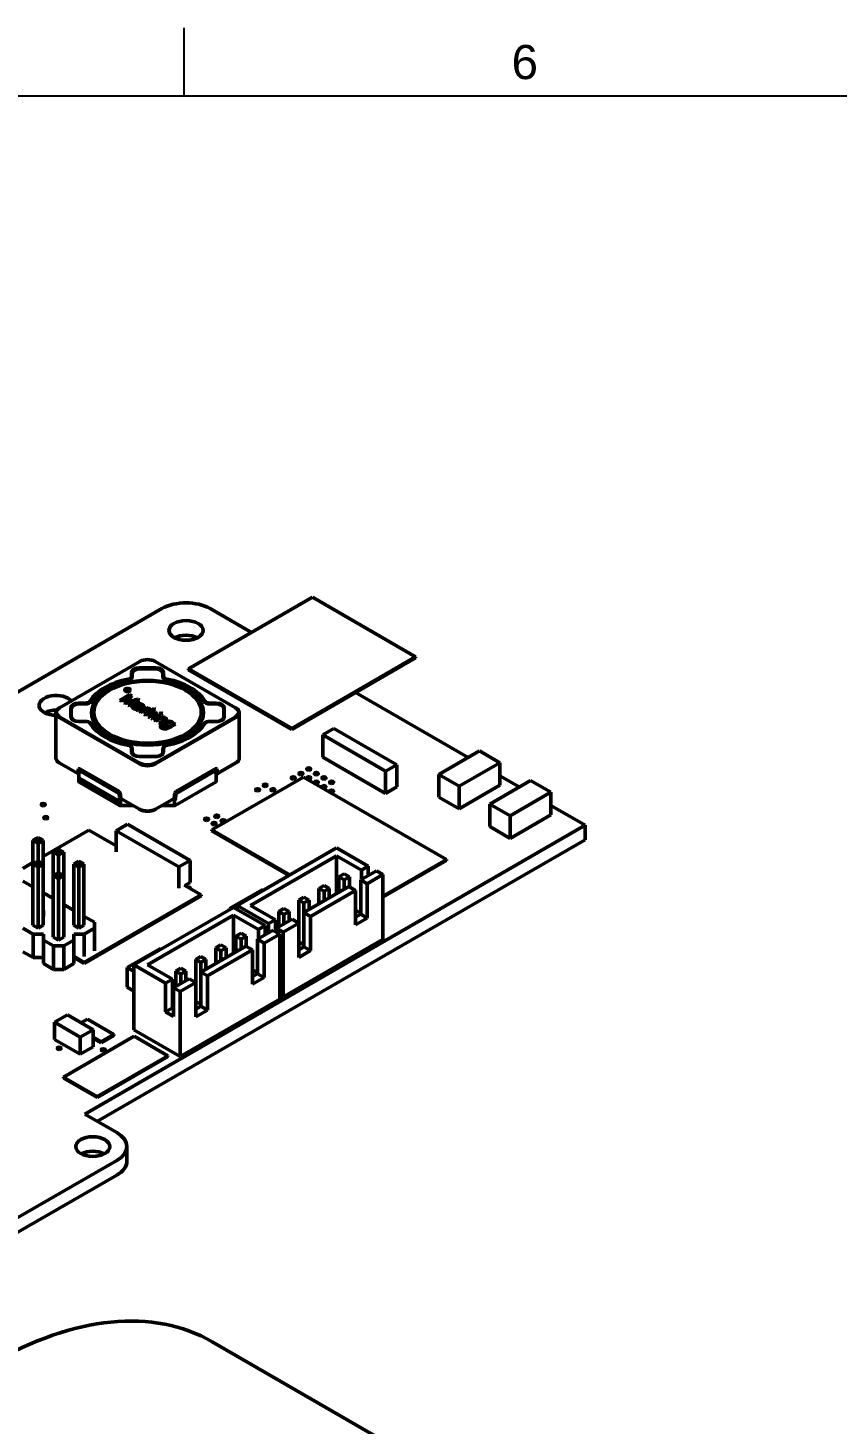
# Model space of a CAD drawing. Header units: millimetres. Extents: x 0 to 420, y 0 to 297.
# Drawn here: x 253.6 to 312.9, y 189.7 to 292 of the extents above; entities that cross this region are included whole.
import ezdxf
from ezdxf.enums import TextEntityAlignment as Align

# ---------------------------------------------------------------- set-up
doc = ezdxf.new("R2010")
doc.units = ezdxf.units.MM
doc.header["$LTSCALE"] = 0.75
doc.layers.add('BORDER', color=7, linetype='Continuous', lineweight=25)
doc.layers.add('Visible', color=7, linetype='Continuous', lineweight=50)
doc.styles.add('FusionTitle', font='Arial.ttf')

# ---------------------------------------------------------------- blocks, each defined once
blk = doc.blocks.new('ISO_A3_SHEET')
at = {"layer": 'BORDER'}
for p, q in [((265, 292), (265, 287)), ((410, 287), (20, 287))]:
    blk.add_line(p, q, dxfattribs=at)
at = {"layer": 'BORDER', "style": 'FusionTitle'}
blk.add_text('6', height=2.5, dxfattribs=at).set_placement((290, 289.5), align=Align.MIDDLE)

msp = doc.modelspace()

# ---------------------------------------------------------------- linework, layer by layer
at = {"layer": 'Visible', "extrusion": (1e-16, 0.816497, 0.57735)}
for p, q in [((274.43, 250.26), (265.36, 245.02)), ((282, 245.89), (274.43, 250.26)), ((263.4, 249.43), (249.79, 241.57)), ((269.97, 247.68), (266.94, 249.43)), ((272.93, 240.65), (282, 245.89)), ((282, 245.82), (272.93, 240.58)), ((282, 245.89), (282, 245.82)), ((261.79, 245.56), (255.9, 242.16)), ((261.18, 244.46), (261.18, 244.75)), ((261.22, 244.71), (261.22, 244.43)), ((261.22, 244.45), (261.22, 244.69)), ((261.76, 245.08), (262.93, 245.08)), ((262.93, 245.02), (261.76, 245.02)), ((268.8, 242.16), (262.91, 245.56)), ((263.47, 244.43), (263.47, 244.71)), ((263.47, 244.69), (263.47, 244.45)), ((263.51, 244.75), (263.51, 244.46)), ((265.36, 245.02), (272.93, 240.65)), ((265.36, 245.02), (265.36, 244.95)), ((272.93, 240.58), (265.36, 244.95)), ((259.56, 243.44), (259.45, 243.37)), ((260.32, 242.7), (261.06, 243.13)), ((260.41, 242.65), (260.32, 242.7)), ((260.33, 242.7), (261.06, 243.12)), ((261.04, 243.01), (260.41, 242.65)), ((260.63, 242.53), (261.04, 243.01)), ((260.64, 242.52), (261.04, 243)), ((261.55, 242.71), (260.71, 242.48)), ((260.78, 242.55), (260.78, 242.56)), ((260.93, 242.35), (261.55, 242.71)), ((260.94, 242.34), (261.55, 242.7)), ((261.77, 242.72), (261.03, 242.3)), ((261.04, 243), (261.04, 243.01)), ((261.06, 243.13), (261.21, 243.05)), ((261.06, 243.12), (261.06, 243.13)), ((261.06, 243.12), (261.2, 243.04)), ((261.55, 242.7), (261.55, 242.71)), ((261.64, 242.8), (261.77, 242.72)), ((261.64, 242.79), (261.64, 242.8)), ((261.64, 242.79), (261.75, 242.72)), ((265.13, 243.44), (265.25, 243.37)), ((285.84, 238.52), (277.6, 243.28)), ((255.62, 241.8), (255.62, 238.47)), ((255.9, 242.16), (255.87, 242.14)), ((256.72, 241.5), (256.72, 242.17)), ((256.76, 242.14), (256.76, 241.46)), ((257.31, 242.51), (257.79, 242.51)), ((257.79, 242.45), (257.31, 242.45)), ((257.35, 242.45), (257.75, 242.45)), ((260.71, 242.48), (260.63, 242.53)), ((261.03, 242.3), (260.93, 242.35)), ((261.35, 242.2), (261.35, 242.21)), ((261.62, 242.38), (261.54, 242.44)), ((261.64, 241.94), (261.54, 242)), ((261.59, 242.03), (261.59, 242.05)), ((261.75, 241.88), (262.28, 242.19)), ((261.84, 241.83), (261.75, 241.88)), ((261.76, 241.87), (262.28, 242.18)), ((261.79, 242.15), (261.79, 242.17)), ((261.86, 242.2), (261.86, 242.21)), ((261.94, 242.27), (261.94, 242.28)), ((262.09, 241.68), (262.83, 242.11)), ((262.18, 241.63), (262.09, 241.68)), ((262.1, 241.67), (262.83, 242.09)), ((262.4, 241.75), (262.18, 241.63)), ((262.28, 242.19), (262.37, 242.14)), ((262.28, 242.18), (262.28, 242.19)), ((262.28, 242.18), (262.35, 242.14)), ((262.37, 242.14), (262.28, 242.1)), ((262.28, 242.08), (262.28, 242.1)), ((262.52, 241.75), (262.4, 241.75)), ((262.43, 241.49), (262.52, 241.75)), ((262.43, 241.49), (262.52, 241.74)), ((262.56, 242.01), (262.44, 241.98)), ((262.92, 242.06), (262.5, 241.81)), ((262.5, 241.81), (262.94, 241.81)), ((262.5, 241.8), (262.5, 241.81)), ((262.5, 241.8), (262.94, 241.8)), ((262.52, 241.74), (262.52, 241.75)), ((262.65, 241.75), (262.54, 241.42)), ((262.61, 241.38), (263.15, 241.69)), ((262.62, 241.37), (263.15, 241.68)), ((263.05, 241.75), (262.65, 241.75)), ((263.24, 241.64), (262.7, 241.33)), ((262.83, 242.11), (262.92, 242.06)), ((262.83, 242.09), (262.83, 242.11)), ((262.83, 242.09), (262.91, 242.05)), ((262.84, 241.25), (263.38, 241.56)), ((262.85, 241.24), (263.38, 241.55)), ((262.94, 241.81), (263.05, 241.75)), ((262.94, 241.8), (262.94, 241.81)), ((262.94, 241.8), (263.03, 241.75)), ((263.15, 241.69), (263.24, 241.64)), ((263.15, 241.68), (263.15, 241.69)), ((263.15, 241.68), (263.23, 241.63)), ((263.25, 241.75), (263.35, 241.81)), ((263.34, 241.7), (263.25, 241.75)), ((263.26, 241.74), (263.35, 241.8)), ((263.44, 241.76), (263.34, 241.7)), ((263.35, 241.81), (263.44, 241.76)), ((263.35, 241.8), (263.35, 241.81)), ((263.35, 241.8), (263.43, 241.75)), ((263.38, 241.56), (263.46, 241.51)), ((263.38, 241.55), (263.38, 241.56)), ((263.38, 241.55), (263.45, 241.51)), ((266.9, 242.51), (267.39, 242.51)), ((267.39, 242.45), (266.9, 242.45)), ((266.94, 242.45), (267.35, 242.45)), ((267.93, 241.46), (267.93, 242.14)), ((267.97, 242.17), (267.97, 241.5)), ((268.83, 242.14), (268.8, 242.16)), ((269.07, 241.8), (269.07, 238.47)), ((261.76, 238.06), (255.87, 241.46)), ((255.9, 241.51), (261.79, 238.11)), ((257.79, 241.16), (257.31, 241.16)), ((258.06, 241.1), (258.09, 241.08)), ((262.54, 241.42), (262.43, 241.49)), ((262.7, 241.33), (262.61, 241.38)), ((262.93, 241.2), (262.84, 241.25)), ((262.91, 238.11), (268.8, 241.51)), ((268.83, 241.46), (262.94, 238.06)), ((263.27, 241), (263.18, 241.05)), ((263.35, 240.9), (263.43, 240.84)), ((263.35, 240.89), (263.35, 240.9)), ((263.35, 240.89), (263.42, 240.84)), ((263.46, 241.51), (263.38, 241.47)), ((263.38, 241.46), (263.38, 241.47)), ((263.4, 240.79), (263.4, 240.8)), ((263.59, 241.31), (263.59, 241.32)), ((263.64, 240.91), (263.64, 240.92)), ((263.83, 240.74), (263.83, 240.76)), ((264.15, 240.98), (264.15, 240.99)), ((264.24, 240.98), (264.31, 241.02)), ((264.24, 240.97), (264.31, 241.01)), ((264.24, 240.97), (264.24, 240.98)), ((264.31, 241.02), (264.39, 240.97)), ((264.31, 241.01), (264.31, 241.02)), ((264.31, 241.01), (264.38, 240.97)), ((266.64, 241.1), (266.61, 241.08)), ((267.39, 241.16), (266.9, 241.16)), ((272.93, 240.65), (272.93, 240.58)), ((276.01, 240.64), (275.19, 240.17)), ((280.61, 237.99), (276.01, 240.64)), ((275.19, 240.17), (279.78, 237.51)), ((275.19, 240.17), (275.19, 238.54)), ((261.07, 239.36), (261.1, 239.34)), ((261.18, 238.92), (261.18, 239.21)), ((261.22, 239.17), (261.22, 238.89)), ((261.22, 238.91), (261.22, 239.15)), ((262.93, 238.59), (261.76, 238.59)), ((263.47, 238.89), (263.47, 239.17)), ((263.47, 239.15), (263.47, 238.91)), ((263.51, 239.21), (263.51, 238.92)), ((263.62, 239.36), (263.6, 239.34)), ((279.78, 235.89), (275.19, 238.54)), ((286.69, 239), (283.69, 237.27)), ((288.18, 238.14), (286.69, 239)), ((255.87, 238.13), (257.23, 237.34)), ((257.23, 237.34), (257.28, 237.69)), ((257.34, 237.72), (257.28, 237.69)), ((257.33, 237.69), (257.28, 237.34)), ((257.33, 237.69), (257.28, 237.69)), ((257.33, 237.69), (257.37, 237.7)), ((257.37, 237.56), (257.33, 237.3)), ((257.34, 237.72), (260.29, 236.02)), ((257.49, 237.63), (257.37, 237.56)), ((257.37, 237.56), (260.26, 235.89)), ((264.41, 236.02), (267.36, 237.72)), ((264.44, 235.89), (267.33, 237.56)), ((267.2, 237.63), (267.33, 237.56)), ((267.33, 237.7), (267.36, 237.69)), ((267.36, 237.38), (267.33, 237.56)), ((267.42, 237.69), (267.36, 237.72)), ((267.42, 237.69), (267.36, 237.69)), ((267.41, 237.34), (267.36, 237.69)), ((267.42, 237.69), (267.47, 237.34)), ((267.47, 237.34), (268.83, 238.13)), ((279.78, 237.51), (280.61, 237.99)), ((279.78, 237.51), (279.78, 235.89)), ((280.61, 237.99), (280.61, 236.36)), ((285.19, 236.41), (288.18, 238.14)), ((288.18, 238.14), (288.18, 236.48)), ((257.25, 237.33), (257.23, 237.34)), ((257.28, 237.34), (257.23, 237.34)), ((257.25, 237.33), (257.28, 237.34)), ((257.28, 237.34), (257.34, 237.37)), ((257.31, 237.19), (257.31, 236.78)), ((257.34, 237.37), (257.34, 237.37)), ((257.34, 236.76), (257.34, 237)), ((260.29, 235.3), (257.34, 237)), ((257.34, 236.76), (257.34, 237)), ((260.29, 235.3), (257.34, 237)), ((257.34, 236.73), (257.34, 236.73)), ((257.34, 236.73), (257.34, 236.73)), ((257.37, 236.7), (260.31, 235)), ((264.37, 235.01), (267.37, 236.74)), ((273.78, 237.08), (267.07, 233.21)), ((267.36, 237.37), (267.36, 237.36)), ((267.36, 237.37), (267.41, 237.34)), ((267.38, 237.21), (267.38, 236.74)), ((267.47, 237.34), (267.41, 237.34)), ((267.41, 237.34), (267.45, 237.33)), ((267.47, 237.34), (267.45, 237.33)), ((284.25, 231.04), (273.78, 237.08)), ((283.69, 237.27), (285.19, 236.41)), ((283.69, 237.27), (283.69, 235.61)), ((288.18, 236.48), (285.19, 234.75)), ((290.43, 236.84), (287.43, 235.11)), ((289.59, 236.36), (288.18, 237.17)), ((291.92, 235.98), (290.43, 236.84)), ((260.34, 235.94), (260.26, 235.89)), ((260.26, 235.89), (260.3, 235.59)), ((260.35, 235.92), (260.29, 236.02)), ((260.35, 235.92), (260.4, 235.51)), ((260.45, 235.45), (260.36, 235.4)), ((260.4, 235.51), (261.76, 234.72)), ((260.48, 235.46), (260.45, 235.45)), ((262.94, 234.72), (264.3, 235.51)), ((264.22, 235.46), (264.25, 235.45)), ((264.25, 235.45), (264.34, 235.4)), ((264.3, 235.51), (264.35, 235.92)), ((264.41, 236.02), (264.35, 235.92)), ((264.36, 235.94), (264.44, 235.89)), ((264.4, 235.59), (264.44, 235.89)), ((280.61, 236.36), (279.78, 235.89)), ((285.19, 234.75), (283.69, 235.61)), ((285.19, 236.41), (285.19, 234.75)), ((288.93, 234.25), (291.92, 235.98)), ((291.92, 235.98), (291.92, 234.32)), ((260.29, 235.06), (260.29, 235.3)), ((260.29, 235.06), (260.29, 235.3)), ((260.3, 235.02), (260.32, 235.01)), ((260.37, 235.03), (260.37, 235.33)), ((261.3, 234.99), (260.41, 234.99)), ((261.76, 234.72), (261.79, 234.71)), ((262.94, 234.72), (262.91, 234.71)), ((264.29, 234.99), (263.39, 234.99)), ((264.33, 235.03), (264.33, 235.33)), ((287.43, 235.11), (288.93, 234.25)), ((287.43, 235.11), (287.43, 233.45)), ((294.43, 233.56), (291.92, 235.01)), ((257.74, 212.38), (294.43, 233.56)), ((260.87, 233.63), (260.05, 233.15)), ((265.47, 230.98), (260.87, 233.63)), ((288.93, 232.59), (287.43, 233.45)), ((291.92, 234.32), (288.93, 232.59)), ((288.93, 234.25), (288.93, 232.59)), ((294.43, 232.49), (294.43, 233.56)), ((254.18, 232.57), (253.95, 232.44)), ((253.95, 232.44), (254.32, 232.22)), ((253.95, 230.71), (253.95, 232.44)), ((254.18, 232.57), (254.32, 232.65)), ((254.32, 232.49), (254.18, 232.57)), ((254.32, 232.65), (254.47, 232.57)), ((254.47, 232.57), (254.32, 232.49)), ((254.32, 232.49), (254.32, 232.22)), ((254.32, 232.22), (254.7, 232.44)), ((254.47, 232.57), (254.7, 232.44)), ((258.05, 233.19), (254.7, 231.26)), ((254.7, 230.71), (254.7, 232.44)), ((260.05, 232.04), (258.05, 233.19)), ((294.43, 232.49), (258.67, 211.85)), ((260.05, 233.15), (264.64, 230.5)), ((260.05, 233.15), (260.05, 231.6)), ((267.07, 233.21), (272.78, 229.91)), ((267.07, 233.21), (267.07, 233.14)), ((272.72, 229.88), (267.07, 233.14)), ((254.32, 230.93), (254.32, 232.22)), ((255.68, 231.71), (255.44, 231.57)), ((255.44, 231.57), (255.82, 231.35)), ((255.44, 229.84), (255.44, 231.57)), ((255.68, 231.71), (255.82, 231.79)), ((255.82, 231.63), (255.68, 231.71)), ((255.82, 231.79), (255.96, 231.71)), ((255.96, 231.71), (255.82, 231.63)), ((255.82, 231.63), (255.82, 231.35)), ((255.82, 231.35), (256.2, 231.57)), ((255.82, 230.06), (255.82, 231.35)), ((255.96, 231.71), (256.2, 231.57)), ((256.2, 229.84), (256.2, 231.57)), ((276.21, 231.89), (268.91, 227.67)), ((276.2, 231.32), (269.89, 227.68)), ((278.03, 230.27), (276.2, 231.32)), ((276.2, 228.53), (276.2, 231.32)), ((276.21, 231.89), (278.53, 230.56)), ((253.95, 230.82), (253.2, 230.39)), ((254.18, 230.84), (253.95, 230.71)), ((253.95, 230.71), (254.32, 230.49)), ((253.95, 226.22), (253.95, 230.71)), ((254.18, 230.84), (254.32, 230.93)), ((254.32, 230.76), (254.18, 230.84)), ((254.32, 230.93), (254.47, 230.84)), ((254.47, 230.84), (254.32, 230.76)), ((254.32, 230.76), (254.32, 230.49)), ((254.32, 230.49), (254.7, 230.71)), ((254.32, 226), (254.32, 230.49)), ((254.47, 230.84), (254.7, 230.71)), ((254.7, 226.22), (254.7, 230.71)), ((257.18, 230.84), (256.94, 230.71)), ((256.94, 230.71), (257.32, 230.49)), ((256.94, 226.22), (256.94, 230.71)), ((257.18, 230.84), (257.32, 230.93)), ((257.32, 230.76), (257.18, 230.84)), ((257.32, 230.93), (257.46, 230.84)), ((257.46, 230.84), (257.32, 230.76)), ((257.32, 230.76), (257.32, 230.49)), ((257.32, 230.49), (257.69, 230.71)), ((257.32, 226), (257.32, 230.49)), ((257.46, 230.84), (257.69, 230.71)), ((257.69, 226.22), (257.69, 230.71)), ((264.64, 230.5), (265.47, 230.98)), ((264.64, 230.5), (264.64, 228.94)), ((265.47, 230.98), (265.47, 229.35)), ((278.53, 230.56), (278.03, 230.27)), ((278.53, 230.56), (278.53, 229.88)), ((279.6, 228.35), (284.25, 231.04)), ((284.25, 230.97), (279.6, 228.29)), ((284.25, 231.04), (284.25, 230.97)), ((253.21, 229.46), (253.95, 229.04)), ((255.68, 229.98), (255.44, 229.84)), ((255.44, 229.84), (255.82, 229.63)), ((255.44, 225.35), (255.44, 229.84)), ((255.68, 229.98), (255.82, 230.06)), ((255.82, 229.9), (255.68, 229.98)), ((255.82, 230.06), (255.96, 229.98)), ((255.96, 229.98), (255.82, 229.9)), ((255.82, 229.9), (255.82, 229.63)), ((255.82, 229.63), (256.2, 229.84)), ((255.82, 225.14), (255.82, 229.63)), ((255.96, 229.98), (256.2, 229.84)), ((256.2, 225.35), (256.2, 229.84)), ((265.47, 229.35), (265.08, 229.13)), ((276.38, 229.77), (276.76, 229.99)), ((276.38, 229.77), (276.38, 228.64)), ((276.76, 229.56), (276.38, 229.77)), ((276.76, 229.99), (277.14, 229.77)), ((277.14, 229.77), (276.76, 229.56)), ((276.76, 229.56), (276.76, 228.86)), ((277.14, 229.77), (277.14, 229.05)), ((279.12, 230.22), (277.97, 229.55)), ((277.97, 229.55), (277.97, 227.04)), ((277.97, 229.55), (278.45, 229.27)), ((278.03, 230.27), (278.03, 229.59)), ((279.6, 229.94), (278.45, 229.27)), ((278.45, 226.75), (278.45, 229.27)), ((279.12, 230.22), (279.6, 229.94)), ((279.6, 229.94), (279.6, 225.17)), ((254.7, 228.6), (254.71, 228.6)), ((254.71, 228.6), (255.44, 228.18)), ((257.71, 223.49), (266.28, 228.44)), ((266.28, 228.37), (257.71, 223.42)), ((266.28, 228.44), (265.03, 229.16)), ((266.28, 228.44), (266.28, 228.37)), ((270.79, 228.85), (268.35, 227.44)), ((270.87, 228.8), (270.79, 228.85)), ((273.43, 228.07), (273.81, 228.29)), ((277.11, 229.06), (273.81, 227.15)), ((273.81, 228.29), (274.19, 228.07)), ((277.6, 228.78), (274.3, 226.87)), ((274.91, 228.92), (275.29, 229.14)), ((274.91, 228.92), (274.91, 227.79)), ((275.29, 228.71), (274.91, 228.92)), ((275.29, 229.14), (275.66, 228.92)), ((275.66, 228.92), (275.29, 228.71)), ((275.29, 228.71), (275.29, 228)), ((275.66, 228.92), (275.66, 228.22)), ((277.11, 229.06), (277.6, 228.78)), ((277.6, 228.78), (277.6, 226.26)), ((254.71, 227.3), (254.7, 227.3)), ((254.71, 226.87), (254.71, 227.3)), ((256.2, 227.74), (256.21, 227.74)), ((256.21, 227.74), (256.94, 227.31)), ((268.66, 227.53), (261.35, 223.31)), ((268.35, 227.44), (268.43, 227.4)), ((268.35, 227.44), (268.35, 227.35)), ((268.66, 227.53), (270.97, 226.2)), ((268.91, 227.39), (268.91, 227.67)), ((268.91, 227.67), (271.22, 226.34)), ((269.89, 227.68), (271.72, 226.63)), ((271.96, 227.22), (272.34, 227.44)), ((271.96, 227.22), (271.96, 226.09)), ((272.34, 227), (271.96, 227.22)), ((272.34, 227.44), (272.72, 227.22)), ((272.72, 227.22), (272.34, 227)), ((272.72, 227.22), (272.72, 226.52)), ((273.43, 228.07), (273.43, 226.39)), ((273.81, 227.86), (273.43, 228.07)), ((274.19, 228.07), (273.81, 227.86)), ((273.81, 227.86), (273.81, 227.15)), ((274.19, 228.07), (274.19, 227.37)), ((277.97, 227.1), (277.6, 227.32)), ((254.32, 226), (253.95, 226.22)), ((254.7, 226.22), (254.32, 226)), ((254.7, 226.87), (254.71, 226.87)), ((256.21, 226.44), (256.2, 226.44)), ((256.21, 226.01), (256.21, 226.44)), ((257.32, 226), (256.94, 226.22)), ((257.69, 226.22), (257.32, 226)), ((257.69, 226.87), (257.7, 226.87)), ((257.7, 226.87), (258.45, 226.44)), ((258.45, 226.44), (258.45, 226.01)), ((268.64, 226.96), (262.34, 223.32)), ((270.47, 225.91), (268.64, 226.96)), ((268.64, 224.17), (268.64, 226.96)), ((270.97, 226.2), (270.47, 225.91)), ((270.97, 226.2), (270.97, 225.51)), ((271.72, 226.63), (271.22, 226.34)), ((271.22, 226.34), (271.22, 225.66)), ((271.72, 225.76), (271.72, 226.63)), ((272.96, 226.66), (271.81, 226)), ((273.44, 226.38), (272.29, 225.72)), ((272.34, 227), (272.34, 226.3)), ((272.96, 226.66), (273.44, 226.38)), ((273.43, 226.53), (273.31, 226.46)), ((273.44, 226.38), (273.44, 223.86)), ((273.81, 227.15), (273.81, 224.64)), ((273.81, 227.15), (274.3, 226.87)), ((274.3, 224.36), (274.3, 226.87)), ((277.97, 227.04), (277.6, 226.82)), ((277.6, 226.26), (278.45, 226.75)), ((277.97, 227.04), (278.45, 226.75)), ((253.21, 226.01), (253.96, 225.58)), ((254.71, 225.58), (253.96, 225.58)), ((253.96, 225.58), (253.96, 223.85)), ((254.71, 225.14), (254.71, 225.58)), ((255.82, 225.14), (255.44, 225.35)), ((256.2, 225.35), (255.82, 225.14)), ((256.2, 226.01), (256.21, 226.01)), ((257.7, 225.58), (256.95, 225.58)), ((256.95, 225.58), (256.95, 225.14)), ((257.7, 225.58), (258.45, 226.01)), ((257.7, 223.92), (257.7, 225.58)), ((258.45, 226.01), (258.45, 224.35)), ((268.83, 225.41), (269.2, 225.63)), ((268.83, 225.41), (268.83, 224.28)), ((269.2, 225.19), (268.83, 225.41)), ((269.2, 225.63), (269.58, 225.41)), ((269.58, 225.41), (269.2, 225.19)), ((269.2, 225.19), (269.2, 224.49)), ((269.58, 225.41), (269.58, 224.68)), ((271.56, 225.85), (270.41, 225.19)), ((270.41, 225.19), (270.41, 222.67)), ((270.41, 225.19), (270.9, 224.91)), ((270.47, 225.91), (270.47, 225.23)), ((272.05, 225.57), (270.9, 224.91)), ((271.56, 225.85), (272.05, 225.57)), ((271.81, 226), (272.29, 225.72)), ((271.81, 225.71), (271.81, 226)), ((272.05, 225.57), (272.05, 220.81)), ((272.29, 225.72), (272.29, 220.95)), ((279.6, 225.17), (272.29, 220.95)), ((253.96, 223.85), (253.21, 224.28)), ((254.71, 223.42), (254.71, 225.14)), ((254.71, 225.14), (255.46, 224.71)), ((256.21, 224.71), (255.46, 224.71)), ((255.46, 224.71), (255.46, 222.98)), ((256.21, 224.71), (256.95, 225.14)), ((256.21, 222.98), (256.21, 224.71)), ((256.95, 225.14), (256.95, 223.42)), ((263.3, 224.53), (260.86, 223.12)), ((263.38, 224.48), (263.3, 224.53)), ((269.56, 224.7), (266.26, 222.79)), ((270.04, 224.42), (266.74, 222.51)), ((267.35, 224.56), (267.73, 224.78)), ((267.35, 224.56), (267.35, 223.43)), ((267.73, 224.34), (267.35, 224.56)), ((267.73, 224.78), (268.11, 224.56)), ((268.11, 224.56), (267.73, 224.34)), ((267.73, 224.34), (267.73, 223.64)), ((268.11, 224.56), (268.11, 223.86)), ((269.56, 224.7), (270.04, 224.42)), ((270.04, 224.42), (270.04, 221.9)), ((270.9, 222.39), (270.9, 224.91)), ((273.44, 225.01), (273.81, 224.79)), ((273.81, 224.64), (273.44, 224.42)), ((273.44, 223.86), (274.3, 224.36)), ((273.81, 224.64), (274.3, 224.36)), ((253.96, 223.85), (254.71, 223.85)), ((255.46, 222.98), (254.71, 223.42)), ((256.21, 222.98), (256.95, 223.42)), ((256.95, 223.85), (256.96, 223.85)), ((256.96, 223.92), (257.71, 223.49)), ((257.71, 223.42), (256.96, 223.85)), ((257.71, 223.49), (257.71, 223.42)), ((260.86, 223.12), (261.35, 222.84)), ((260.86, 223.12), (260.86, 221.68)), ((261.35, 218.55), (261.35, 223.31)), ((261.35, 223.31), (263.66, 221.98)), ((262.34, 223.32), (264.17, 222.27)), ((265.88, 223.71), (266.26, 223.93)), ((265.88, 223.71), (265.88, 222.02)), ((266.26, 223.49), (265.88, 223.71)), ((266.26, 223.93), (266.63, 223.71)), ((266.63, 223.71), (266.26, 223.49)), ((266.26, 223.49), (266.26, 222.79)), ((266.63, 223.71), (266.63, 223.01)), ((255.46, 222.98), (256.21, 222.98)), ((264.17, 222.27), (263.66, 221.98)), ((264.17, 220.16), (264.17, 222.27)), ((265.4, 222.3), (264.25, 221.64)), ((264.41, 222.86), (264.78, 223.08)), ((264.41, 222.86), (264.41, 221.72)), ((264.78, 222.64), (264.41, 222.86)), ((264.78, 223.08), (265.16, 222.86)), ((265.16, 222.86), (264.78, 222.64)), ((264.78, 222.64), (264.78, 221.94)), ((265.16, 222.86), (265.16, 222.16)), ((265.4, 222.3), (265.89, 222.02)), ((265.88, 222.17), (265.76, 222.1)), ((266.26, 222.79), (266.26, 220.28)), ((266.26, 222.79), (266.74, 222.51)), ((266.74, 219.99), (266.74, 222.51)), ((270.41, 222.74), (270.04, 222.95)), ((270.41, 222.67), (270.04, 222.46)), ((270.04, 221.9), (270.9, 222.39)), ((270.41, 222.67), (270.9, 222.39)), ((261.35, 221.4), (260.86, 221.68)), ((263.66, 221.98), (263.66, 219.87)), ((264.25, 221.23), (264.17, 221.18)), ((264.25, 221.64), (264.74, 221.36)), ((264.25, 219.53), (264.25, 221.64)), ((265.89, 222.02), (264.74, 221.36)), ((264.74, 221.36), (264.74, 216.59)), ((265.89, 222.02), (265.89, 219.5)), ((272.29, 220.95), (272.05, 221.1)), ((264.17, 220.16), (263.66, 219.87)), ((264.25, 220.11), (264.17, 220.16)), ((272.05, 220.81), (264.74, 216.59)), ((265.89, 220.64), (266.26, 220.43)), ((266.26, 220.28), (265.89, 220.06)), ((266.26, 220.28), (266.74, 219.99)), ((256.47, 219.65), (255.53, 219.11)), ((255.53, 219.11), (257.41, 218.02)), ((255.53, 219.11), (255.53, 217.85)), ((258.36, 218.56), (256.47, 219.65)), ((257.94, 219.34), (257.47, 219.07)), ((259.88, 218.22), (257.94, 219.34)), ((263.66, 219.87), (264.25, 219.53)), ((265.89, 219.5), (266.74, 219.99)), ((261.36, 218.09), (256.18, 215.09)), ((257.41, 218.02), (258.36, 218.56)), ((257.41, 218.02), (257.41, 216.76)), ((258.36, 218.56), (258.36, 217.3)), ((258.36, 218.01), (258.94, 217.67)), ((258.94, 217.67), (259.88, 218.22)), ((259.88, 218.15), (258.94, 217.61)), ((259.88, 218.22), (259.88, 218.15)), ((264.74, 216.59), (261.35, 218.55)), ((263.84, 216.66), (261.36, 218.09)), ((257.41, 216.76), (255.53, 217.85)), ((258.36, 217.3), (257.41, 216.76)), ((258.94, 217.61), (258.36, 217.94)), ((258.94, 217.67), (258.94, 217.61)), ((258.65, 213.66), (263.84, 216.66)), ((263.84, 216.59), (258.65, 213.6)), ((263.84, 216.66), (263.84, 216.59)), ((256.18, 215.09), (258.65, 213.66)), ((256.18, 215.09), (256.18, 215.02)), ((258.65, 213.6), (256.18, 215.02)), ((258.65, 213.66), (258.65, 213.6)), ((260.1, 211.02), (257.74, 212.38)), ((260.83, 208.93), (260.83, 210)), ((252.67, 204.69), (260.1, 208.98)), ((260.1, 207.91), (252.67, 203.62)), ((267.09, 195.68), (296.72, 178.58))]:
    msp.add_line(p, q, dxfattribs=at)
at = {"layer": 'Visible', "extrusion": (0, 1e-16, -1)}
msp.add_arc((-244.08, 257.44), 22.37, 220.0507, 221.703, dxfattribs=at)
at = {"layer": 'Visible'}
for centre in [(274.27, 196.27), (274.27, 196.26)]:
    msp.add_arc(centre, 48.21, 105.1959, 106.2475, dxfattribs=at)
for centre, major_axis, ratio, start_param, end_param in [((265.17, 248.41), (2.5, 0), 0.57735, 0.785398, 2.356194), ((262.35, 245.24), (-0.792, 0), 0.57735, 3.926991, 5.497787), ((261.76, 244.75), (-0.583, 0), 0.57735, -1.570796, 0), ((261.76, 244.71), (-0.542, 0), 0.57735, -1.570796, 0), ((262.93, 244.75), (0.583, 0), 0.57735, 0, 1.570796), ((262.93, 244.71), (0.542, 0), 0.57735, 0, 1.570796), ((262.35, 241.84), (-4.43, 0), 0.57735, -1.244408, -0.326388), ((262.35, 241.8), (-4.39, 0), 0.57735, -1.244408, -0.326388), ((260.72, 244.45), (-0.5, 0), 0.57735, 1.910633, 2.257106), ((260.81, 244.46), (0.375, 0), 0.57735, -1.244408, 0), ((260.81, 244.43), (0.417, 0), 0.57735, -1.244408, 0), ((263.89, 244.43), (-0.417, 0), 0.57735, 0, 1.244408), ((263.89, 244.46), (-0.375, 0), 0.57735, 0, 1.244408), ((263.97, 244.45), (0.5, 0), 0.57735, 4.026079, 4.372552), ((262.35, 241.8), (-4.39, 0), 0.57735, 3.467981, 4.386001), ((262.35, 241.84), (4.43, 0), 0.57735, 0.326388, 1.244408), ((257.79, 242.73), (0.375, 0), 0.57735, -1.570796, -0.326388), ((257.79, 242.69), (-0.417, 0), 0.57735, 1.570796, 2.815205), ((257.75, 242.74), (0.5, 0), 0.57735, -0.68631, -0.339837), ((260.88, 243.45), (-0.208, 0), 0.57735, 3.198191, 6.226587), ((266.94, 242.74), (-0.5, 0), 0.57735, 0.339837, 0.68631), ((266.9, 242.69), (0.417, 0), 0.57735, 3.467981, 4.712389), ((266.9, 242.73), (-0.375, 0), 0.57735, 0.326388, 1.570796), ((256.46, 241.8), (0.833, 0), 0.57735, 2.356194, 3.926991), ((256.46, 241.84), (0.792, 0), 0.57735, 2.356194, 3.926991), ((257.31, 242.17), (-0.583, 0), 0.57735, -1.570796, 0), ((257.31, 242.14), (-0.542, 0), 0.57735, -1.570796, 0), ((267.39, 242.17), (0.583, 0), 0.57735, 0, 1.570796), ((267.39, 242.14), (0.542, 0), 0.57735, 0, 1.570796), ((268.24, 241.84), (0.792, 0), 0.57735, -0.785398, 0.785398), ((268.24, 241.8), (0.833, 0), 0.57735, -0.785398, 0.785398), ((257.31, 241.5), (0.583, 0), 0.57735, 3.141593, 4.712389), ((257.31, 241.46), (0.542, 0), 0.57735, 3.141593, 3.889233), ((257.79, 240.95), (-0.375, 0), 0.57735, 3.467981, 4.712389), ((257.79, 240.91), (-0.417, 0), 0.57735, 3.467981, 3.926991), ((257.75, 240.86), (-0.5, 0), 0.57735, 3.48143, 3.827903), ((262.35, 241.84), (4.43, 0), 0.57735, 3.467981, 4.386001), ((262.35, 241.8), (4.39, 0), 0.57735, 3.467981, 3.922258), ((262.35, 241.84), (-4.43, 0), 0.57735, 1.897184, 2.815205), ((262.35, 241.8), (-4.39, 0), 0.57735, 2.360927, 2.815205), ((266.94, 240.86), (0.5, 0), 0.57735, 2.455283, 2.801756), ((266.9, 240.91), (0.417, 0), 0.57735, 2.356194, 2.815205), ((266.9, 240.95), (0.375, 0), 0.57735, 1.570796, 2.815205), ((267.39, 241.5), (-0.583, 0), 0.57735, 1.570796, 3.141593), ((267.39, 241.46), (-0.542, 0), 0.57735, 2.393952, 3.141593), ((256.46, 238.47), (0.833, 0), 0.57735, 3.141593, 3.926991), ((260.72, 239.15), (0.5, 0), 0.57735, 1.133778, 1.230959), ((260.81, 239.21), (-0.375, 0), 0.57735, 3.141593, 4.386001), ((260.81, 239.17), (0.417, 0), 0.57735, 0, 0.785398), ((261.76, 238.92), (0.583, 0), 0.57735, 3.141593, 4.712389), ((261.76, 238.89), (0.542, 0), 0.57735, 3.141593, 3.889233), ((262.93, 238.92), (-0.583, 0), 0.57735, 1.570796, 3.141593), ((262.93, 238.89), (-0.542, 0), 0.57735, 2.393952, 3.141593), ((263.89, 239.17), (-0.417, 0), 0.57735, -0.785398, 0), ((263.89, 239.21), (0.375, 0), 0.57735, 1.897184, 3.141593), ((263.97, 239.15), (0.5, 0), 0.57735, 1.910633, 2.007815), ((268.24, 238.47), (-0.833, 0), 0.57735, 2.356194, 3.141593), ((262.35, 238.4), (-0.833, 0), 0.57735, 0.785398, 2.356194), ((262.35, 238.43), (0.792, 0), 0.57735, 3.926991, 5.497787), ((264.25, 235.38), (-0.074, 0.074), 0.517638, 3.619251, 5.190047), ((260.34, 235.09), (0.0417, 0.0722), 0.57735, 2.356194, 3.141593), ((260.37, 235.11), (0.063, 0.108), 0.57735, 2.356194, 3.643811), ((262.35, 235.07), (0.833, 0), 0.57735, 3.926991, 5.497787), ((262.35, 235.03), (0.792, 0), 0.57735, 3.926991, 5.497787), ((264.29, 235.06), (0.118, 0), 0.57735, 4.712389, 5.689033), ((258.33, 210), (2.5, 0), 0.57735, -0.785398, 0.785398), ((258.33, 208.93), (2.5, 0), 0.57735, -0.785398, 0), ((250.91, 167.66), (16.18, 28.03), 0.57735, 0, 0.785398)]:
    msp.add_ellipse(centre, major_axis=major_axis, ratio=ratio, start_param=start_param, end_param=end_param, dxfattribs=at)
at = {"layer": 'Visible', "extrusion": (0, 0, -1)}
for centre, major_axis, start_param, end_param in [((265.17, 247.83), (1.25, 0), 1.570796326796512, 7.853981633976098), ((265.17, 246.76), (1.25, 0), 3.974819, 5.449959), ((262.35, 241.84), (3.94, 0), 1.570796326795258, 7.853981633974845), ((275.84, 236.05), (0.146, 0), 1.57079632681107, 7.853981633990656), ((254.89, 234.1), (0.146, 0), 1.570796326811402, 7.853981633990988), ((265.36, 228.92), (0.146, 0), 4.367374, 6.628201)]:
    msp.add_ellipse(centre, major_axis=major_axis, ratio=0.57735, start_param=start_param, end_param=end_param, dxfattribs=at)
at = {"layer": 'Visible', "extrusion": (0, 1e-16, -1)}
for centre, major_axis, ratio, start_param, end_param in [((261.81, 244.69), (-0.583, 0), 0.57735, 0, 1.523147), ((262.89, 244.69), (-0.583, 0), 0.57735, 1.618446, 3.141593), ((262.35, 241.8), (-4.37, 0), 0.57735, 0.339837, 1.230959), ((262.35, 241.8), (-4.38, 0), 0.57735, 1.910633, 2.801756), ((262.35, 241.7), (-4.1, 0), 0.57735, 0.021538, 0.785398), ((262.35, 241.7), (-4.1, 0), 0.57735, 2.356194, 3.120055), ((257.35, 242.11), (0.583, 0), 0.57735, 3.189242, 4.712389), ((262.54, 242.05), (1.01, 0.09), 0.221502, 3.286104, 3.496222), ((262.54, 242.04), (1.01, 0.09), 0.221502, 3.328612, 3.496222), ((267.35, 242.11), (0.583, 0), 0.57735, 4.712389, 6.235536), ((257.35, 241.49), (0.583, 0), 0.57735, 2.007333, 3.093943), ((262.35, 241.8), (-4.38, 0), 0.57735, -1.230959, -0.339837), ((262.35, 241.8), (-4.37, 0), 0.57735, 3.48143, 4.372552), ((267.35, 241.49), (0.583, 0), 0.57735, 0.04765, 1.13426), ((262.89, 238.91), (-0.583, 0), 0.57735, 3.141593, 4.267316), ((258.33, 210), (1.25, 0), 0.57735, 1.570796326795732, 7.853981633975318), ((258.33, 208.93), (-1.25, 0), 0.57735, 0.833227, 2.308366)]:
    msp.add_ellipse(centre, major_axis=major_axis, ratio=ratio, start_param=start_param, end_param=end_param, dxfattribs=at)
at = {"layer": 'Visible', "extrusion": (0, -2e-16, -1)}
msp.add_ellipse((262.35, 241.8), major_axis=(-4.1, 0), ratio=0.57735, start_param=4.712389, end_param=10.995574, dxfattribs=at)
at = {"layer": 'Visible'}
msp.add_ellipse((260.88, 243.46), major_axis=(0.208, 0), ratio=0.57735, dxfattribs=at)
at = {"layer": 'Visible', "extrusion": (-1e-16, -1e-16, -1)}
for centre, major_axis, start_param, end_param in [((255.65, 242.34), (1.25, 0), 1.596999, 5.81553), ((255.65, 241.27), (1.25, 0), 3.974819, 4.740507), ((274.16, 237.67), (0.146, 0), 1.57079632680374, 7.853981633983326), ((270.97, 236.48), (0.146, 0), 1.570796326804047, 7.853981633983633), ((273.03, 237.02), (0.146, 0), 1.570796326811402, 7.853981633990988), ((273.59, 237.34), (0.146, 0), 1.57079632680407, 7.853981633983657), ((274.16, 237.02), (0.146, 0), 1.570796326800153, 7.853981633979739), ((274.72, 237.34), (0.146, 0), 1.570796326799822, 7.853981633979408), ((270.41, 236.15), (0.146, 0), 1.570796326805453, 7.853981633985039), ((271.54, 236.15), (0.146, 0), 1.570796326800153, 7.853981633979739), ((260.41, 235.06), (-0.118, 0), 4.712389, 5.689033), ((266.67, 233.99), (0.146, 0), 1.570796326795941, 7.853981633975527), ((267.23, 233.67), (0.146, 0), 1.570796326796272, 7.853981633975859), ((267.42, 234.21), (0.146, 0), 1.570796326805122, 7.853981633984709), ((267.89, 233.87), (-0.146, 0), 4.712389, 10.995574)]:
    msp.add_ellipse(centre, major_axis=major_axis, ratio=0.57735, start_param=start_param, end_param=end_param, dxfattribs=at)
at = {"layer": 'Visible', "extrusion": (-1e-16, -2e-16, -1)}
msp.add_ellipse((261.81, 238.91), major_axis=(0.583, 0), ratio=0.57735, start_param=2.015869, end_param=3.141593, dxfattribs=at)
at = {"layer": 'Visible', "extrusion": (2e-16, -4e-16, -1)}
msp.add_ellipse((257.36, 237.32), major_axis=(0.033, 0.177), ratio=0.144969, start_param=3.803645, end_param=4.589043, dxfattribs=at)
at = {"layer": 'Visible', "extrusion": (-3e-16, -1e-16, -1)}
msp.add_ellipse((257.43, 236.81), major_axis=(0.062, 0.108), ratio=0.57735, start_param=3.141593, end_param=3.926991, dxfattribs=at)
at = {"layer": 'Visible', "extrusion": (4e-16, 0, -1)}
msp.add_ellipse((267.32, 237.4), major_axis=(-0.046, 0.247), ratio=0.144969, start_param=1.694142, end_param=2.47954, dxfattribs=at)
at = {"layer": 'Visible', "extrusion": (-1e-16, 1e-16, -1)}
for centre, start_param, end_param in [((274.72, 236.69), 1.570796326810367, 7.853981633989953), ((275.28, 237.02), 1.570796326811402, 7.853981633990988), ((275.28, 236.37), 1.570796326800153, 7.853981633979739), ((275.84, 236.69), 1.570796326795941, 7.853981633975527)]:
    msp.add_ellipse(centre, major_axis=(0.146, 0), ratio=0.57735, start_param=start_param, end_param=end_param, dxfattribs=at)
at = {"layer": 'Visible', "extrusion": (2e-16, -1e-16, -1)}
msp.add_ellipse((260.33, 235.61), major_axis=(-0.028, 0.211), ratio=0.148223, start_param=3.080171, end_param=4.650967, dxfattribs=at)
at = {"layer": 'Visible', "extrusion": (-3e-16, 3e-16, -1)}
msp.add_ellipse((260.45, 235.38), major_axis=(0.074, 0.074), ratio=0.517638, start_param=3.619251, end_param=5.190047, dxfattribs=at)
at = {"layer": 'Visible', "extrusion": (-4e-16, 0, -1)}
msp.add_ellipse((264.37, 235.61), major_axis=(0.028, 0.211), ratio=0.148223, start_param=1.632218, end_param=3.203015, dxfattribs=at)
at = {"layer": 'Visible', "extrusion": (-1e-16, 0, -1)}
for centre, major_axis, start_param, end_param in [((254.7, 235.07), (0.146, 0), 1.570796326800153, 7.853981633979739), ((255.87, 217.2), (-0.146, 0), 4.712389, 10.995574), ((259.1, 217.09), (0.146, 0), 1.570796326805122, 7.853981633984709)]:
    msp.add_ellipse(centre, major_axis=major_axis, ratio=0.57735, start_param=start_param, end_param=end_param, dxfattribs=at)
at = {"layer": 'Visible', "extrusion": (9.718e-13, 2.5148e-12, -1)}
msp.add_open_spline([(261.59, 242.05), (261.53, 242.05), (261.48, 242.06), (261.43, 242.07), (261.38, 242.08), (261.35, 242.09), (261.31, 242.12), (261.26, 242.15), (261.22, 242.18), (261.22, 242.22), (261.22, 242.26), (261.24, 242.28), (261.28, 242.31), (261.31, 242.33), (261.34, 242.34), (261.37, 242.34), (261.41, 242.35), (261.44, 242.35), (261.47, 242.34), (261.51, 242.34), (261.54, 242.33), (261.57, 242.32), (261.59, 242.32), (261.63, 242.3), (261.66, 242.29), (261.75, 242.25), (261.81, 242.22), (261.86, 242.21)], degree=3, knots=[0, 0, 0, 0, 0.0423783, 0.0423783, 0.0423783, 0.079276, 0.079276, 0.079276, 0.1362648, 0.1362648, 0.1362648, 0.1855531, 0.1855531, 0.1855531, 0.2129588, 0.2129588, 0.2129588, 0.240501, 0.240501, 0.240501, 0.2698726, 0.2698726, 0.2698726, 0.2990192, 0.2990192, 0.2990192, 0.3618741, 0.3618741, 0.3618741, 0.3618741], dxfattribs=at)
at = {"layer": 'Visible'}
for points, knots in [([(261.22, 242.22), (261.22, 242.25), (261.24, 242.27), (261.28, 242.3), (261.31, 242.31), (261.34, 242.32), (261.37, 242.33), (261.41, 242.33), (261.44, 242.34), (261.47, 242.33), (261.51, 242.33), (261.54, 242.32), (261.57, 242.31), (261.59, 242.3), (261.63, 242.29), (261.66, 242.27), (261.75, 242.23), (261.81, 242.21), (261.86, 242.2)], [0.1419683, 0.1419683, 0.1419683, 0.1419683, 0.1855531, 0.1855531, 0.1855531, 0.2129588, 0.2129588, 0.2129588, 0.240501, 0.240501, 0.240501, 0.2698726, 0.2698726, 0.2698726, 0.2990192, 0.2990192, 0.2990192, 0.3618741, 0.3618741, 0.3618741, 0.3618741]), ([(261.79, 242.17), (261.74, 242.18), (261.68, 242.2), (261.6, 242.23), (261.56, 242.25), (261.53, 242.26), (261.51, 242.27), (261.47, 242.28), (261.46, 242.28), (261.44, 242.27), (261.42, 242.27), (261.4, 242.27), (261.38, 242.26), (261.36, 242.24), (261.35, 242.22), (261.35, 242.21)], [0, 0, 0, 0, 0.1915463, 0.1915463, 0.1915463, 0.2882114, 0.2882114, 0.2882114, 0.3542204, 0.3542204, 0.3542204, 0.4114104, 0.4114104, 0.4114104, 0.4992651, 0.4992651, 0.4992651, 0.4992651]), ([(261.55, 242.43), (261.6, 242.45), (261.64, 242.46), (261.67, 242.46), (261.72, 242.46), (261.76, 242.46), (261.81, 242.44), (261.85, 242.43), (261.9, 242.41), (261.95, 242.38), (261.99, 242.36), (262.02, 242.34), (262.04, 242.31), (262.06, 242.29), (262.07, 242.28), (262.07, 242.26)], [0.5561178, 0.5561178, 0.5561178, 0.5561178, 0.5909677, 0.5909677, 0.5909677, 0.629553, 0.629553, 0.629553, 0.6735596, 0.6735596, 0.6735596, 0.7155082, 0.7155082, 0.7155082, 0.7371568, 0.7371568, 0.7371568, 0.7371568]), ([(262.44, 241.98), (262.43, 242), (262.42, 242.02), (262.37, 242.04), (262.35, 242.05), (262.32, 242.05), (262.3, 242.05), (262.27, 242.05), (262.24, 242.04), (262.2, 242.03), (262.16, 242.01), (262.12, 241.99), (262.02, 241.94), (261.93, 241.88), (261.84, 241.83)], [0.6106157, 0.6106157, 0.6106157, 0.6106157, 0.6495156, 0.6495156, 0.683995, 0.683995, 0.683995, 0.7196251, 0.7196251, 0.7196251, 0.7827991, 0.7827991, 0.7827991, 0.9472197, 0.9472197, 0.9472197, 0.9472197]), ([(261.86, 242.2), (261.87, 242.2), (261.88, 242.21), (261.88, 242.21), (261.92, 242.23), (261.94, 242.25), (261.94, 242.27)], [0.3618741, 0.3618741, 0.3618741, 0.3618741, 0.36541382, 0.36541382, 0.36541382, 0.40080246, 0.40080246, 0.40080246, 0.40080246]), ([(262.28, 242.1), (262.34, 242.11), (262.38, 242.11), (262.42, 242.11), (262.45, 242.1), (262.47, 242.1), (262.49, 242.08), (262.52, 242.07), (262.54, 242.04), (262.56, 242.01)], [0.4098408, 0.4098408, 0.4098408, 0.4098408, 0.462003, 0.462003, 0.462003, 0.502902, 0.502902, 0.502902, 0.5584952, 0.5584952, 0.5584952, 0.5584952]), ([(262.28, 242.08), (262.34, 242.09), (262.38, 242.1), (262.42, 242.09), (262.45, 242.09), (262.47, 242.08), (262.49, 242.07), (262.52, 242.06), (262.54, 242.04), (262.55, 242.01)], [0.4098408, 0.4098408, 0.4098408, 0.4098408, 0.462003, 0.462003, 0.462003, 0.502902, 0.502902, 0.502902, 0.5505157, 0.5505157, 0.5505157, 0.5505157]), ([(263.38, 241.46), (263.48, 241.47), (263.57, 241.45), (263.64, 241.41), (263.67, 241.39), (263.7, 241.37), (263.71, 241.35), (263.72, 241.33), (263.73, 241.32), (263.73, 241.31)], [0.2456403, 0.2456403, 0.2456403, 0.2456403, 0.3175633, 0.3175633, 0.3175633, 0.3482837, 0.3482837, 0.3482837, 0.3655098, 0.3655098, 0.3655098, 0.3655098]), ([(263.83, 240.76), (263.74, 240.75), (263.67, 240.77), (263.61, 240.8), (263.54, 240.85), (263.51, 240.89), (263.52, 240.95), (263.53, 241), (263.58, 241.05), (263.65, 241.09), (263.7, 241.12), (263.76, 241.15), (263.82, 241.16), (263.88, 241.17), (263.94, 241.18), (264, 241.17), (264.06, 241.16), (264.11, 241.15), (264.16, 241.12), (264.23, 241.08), (264.25, 241.04), (264.24, 240.98)], [0.182839, 0.182839, 0.182839, 0.182839, 0.2355242, 0.2355242, 0.2355242, 0.3021434, 0.3021434, 0.3021434, 0.3693691, 0.3693691, 0.3693691, 0.4148486, 0.4148486, 0.4148486, 0.4582993, 0.4582993, 0.4582993, 0.5014561, 0.5014561, 0.5014561, 0.5588502, 0.5588502, 0.5588502, 0.5588502]), ([(263.52, 240.92), (263.52, 240.92), (263.52, 240.93), (263.52, 240.93), (263.53, 240.99), (263.58, 241.04), (263.65, 241.08), (263.7, 241.11), (263.76, 241.13), (263.82, 241.15), (263.88, 241.16), (263.94, 241.16), (264, 241.16), (264.06, 241.15), (264.11, 241.13), (264.16, 241.11), (264.21, 241.08), (264.24, 241.04), (264.24, 241)], [0.2952125, 0.2952125, 0.2952125, 0.2952125, 0.3021434, 0.3021434, 0.3021434, 0.3693691, 0.3693691, 0.3693691, 0.4148486, 0.4148486, 0.4148486, 0.4582993, 0.4582993, 0.4582993, 0.5014561, 0.5014561, 0.5014561, 0.5481869, 0.5481869, 0.5481869, 0.5481869]), ([(257.34, 236.73), (257.33, 236.74), (257.33, 236.74), (257.32, 236.75), (257.32, 236.76), (257.31, 236.77), (257.31, 236.78), (257.31, 236.78)], [0, 0, 0, 0, 0.002475994, 0.002475994, 0.004942788, 0.004942788, 0.007248957, 0.007248957, 0.007248957, 0.007248957])]:
    msp.add_open_spline(points, degree=3, knots=knots, dxfattribs=at)
at = {"layer": 'Visible', "extrusion": (-2.262e-13, -2.0752e-12, -1)}
msp.add_open_spline([(261.35, 242.21), (261.35, 242.18), (261.37, 242.16), (261.41, 242.14), (261.44, 242.13), (261.48, 242.11), (261.52, 242.1), (261.57, 242.1), (261.61, 242.1), (261.65, 242.11), (261.67, 242.11), (261.72, 242.13), (261.75, 242.15), (261.76, 242.16), (261.78, 242.16), (261.79, 242.17)], degree=3, knots=[0.4992651, 0.4992651, 0.4992651, 0.4992651, 0.6100132, 0.6100132, 0.6100132, 0.7287757, 0.7287757, 0.7287757, 0.8476244, 0.8476244, 0.8476244, 0.9610138, 0.9610138, 0.9610138, 1, 1, 1, 1], dxfattribs=at)
at = {"layer": 'Visible', "extrusion": (5.44066e-09, 2.85014e-10, 1)}
msp.add_open_spline([(261.35, 242.2), (261.35, 242.2), (261.35, 242.19), (261.35, 242.19)], degree=3, dxfattribs=at)
at = {"layer": 'Visible', "extrusion": (6.302e-13, 8.1368e-12, -1)}
msp.add_open_spline([(261.35, 242.19), (261.35, 242.17), (261.37, 242.15), (261.41, 242.13), (261.44, 242.11), (261.48, 242.1), (261.52, 242.09), (261.57, 242.08), (261.61, 242.08), (261.65, 242.09), (261.67, 242.1), (261.72, 242.11), (261.75, 242.14), (261.76, 242.14), (261.78, 242.15), (261.79, 242.15)], degree=3, knots=[0.4992651, 0.4992651, 0.4992651, 0.4992651, 0.6100132, 0.6100132, 0.6100132, 0.7287757, 0.7287757, 0.7287757, 0.8476244, 0.8476244, 0.8476244, 0.9610138, 0.9610138, 0.9610138, 1, 1, 1, 1], dxfattribs=at)
at = {"layer": 'Visible', "extrusion": (3.3057e-12, 1.201e-13, -1)}
msp.add_open_spline([(261.54, 242.44), (261.59, 242.46), (261.63, 242.47), (261.67, 242.47), (261.72, 242.48), (261.76, 242.47), (261.81, 242.46), (261.85, 242.45), (261.9, 242.42), (261.95, 242.4), (261.99, 242.37), (262.02, 242.35), (262.04, 242.32), (262.07, 242.29), (262.07, 242.28), (262.07, 242.26), (262.06, 242.24), (262.05, 242.23), (262.03, 242.21), (262.02, 242.2), (261.99, 242.18), (261.95, 242.16), (261.92, 242.14), (261.88, 242.12), (261.83, 242.09), (261.71, 242.02), (261.7, 242.01), (261.68, 241.99), (261.66, 241.98), (261.65, 241.96), (261.64, 241.94)], degree=3, knots=[0.5527037, 0.5527037, 0.5527037, 0.5527037, 0.5909677, 0.5909677, 0.5909677, 0.629553, 0.629553, 0.629553, 0.6735596, 0.6735596, 0.6735596, 0.7155082, 0.7155082, 0.7155082, 0.7456621, 0.7456621, 0.7456621, 0.7757032, 0.7757032, 0.7757032, 0.8072274, 0.8072274, 0.8072274, 0.8472449, 0.8472449, 0.8472449, 0.9119924, 0.9119924, 0.9119924, 0.9377953, 0.9377953, 0.9377953, 0.9377953], dxfattribs=at)
at = {"layer": 'Visible', "extrusion": (-1.6757e-12, -4.6688e-12, -1)}
msp.add_open_spline([(261.86, 242.21), (261.87, 242.22), (261.88, 242.22), (261.88, 242.22), (261.92, 242.24), (261.94, 242.26), (261.94, 242.28), (261.93, 242.31), (261.91, 242.33), (261.86, 242.36), (261.82, 242.39), (261.78, 242.4), (261.75, 242.4), (261.71, 242.41), (261.67, 242.4), (261.62, 242.38)], degree=3, knots=[0.3618741, 0.3618741, 0.3618741, 0.3618741, 0.3654138, 0.3654138, 0.3654138, 0.4021347, 0.4021347, 0.4021347, 0.4451092, 0.4451092, 0.4451092, 0.4824903, 0.4824903, 0.4824903, 0.5182532, 0.5182532, 0.5182532, 0.5182532], dxfattribs=at)
at = {"layer": 'Visible', "extrusion": (-1.5119e-12, 7.572e-13, -1)}
msp.add_open_spline([(263.18, 241.05), (263.29, 241.11), (263.4, 241.17), (263.51, 241.24), (263.55, 241.26), (263.57, 241.28), (263.58, 241.29), (263.6, 241.31), (263.6, 241.32), (263.59, 241.34), (263.58, 241.36), (263.57, 241.37), (263.54, 241.39), (263.51, 241.41), (263.46, 241.42), (263.41, 241.42), (263.35, 241.43), (263.28, 241.4), (263.22, 241.37), (263.15, 241.32), (263.02, 241.25), (262.93, 241.2)], degree=3, knots=[0.5823018, 0.5823018, 0.5823018, 0.5823018, 0.6955578, 0.6955578, 0.6955578, 0.7264771, 0.7264771, 0.7264771, 0.7499659, 0.7499659, 0.7499659, 0.7736233, 0.7736233, 0.7736233, 0.8182092, 0.8182092, 0.8182092, 0.8692001, 0.8692001, 0.8692001, 0.9679675, 0.9679675, 0.9679675, 0.9679675], dxfattribs=at)
at = {"layer": 'Visible', "extrusion": (8.7807e-12, -1.32038e-11, -1)}
msp.add_open_spline([(263.2, 241.04), (263.3, 241.1), (263.4, 241.16), (263.51, 241.23), (263.55, 241.25), (263.57, 241.26), (263.58, 241.28), (263.59, 241.29), (263.6, 241.3), (263.6, 241.31)], degree=3, knots=[0.5864665, 0.5864665, 0.5864665, 0.5864665, 0.6955578, 0.6955578, 0.6955578, 0.7264771, 0.7264771, 0.7264771, 0.7401681, 0.7401681, 0.7401681, 0.7401681], dxfattribs=at)
at = {"layer": 'Visible', "extrusion": (1.0519e-12, -4.6e-13, -1)}
msp.add_open_spline([(263.38, 241.47), (263.48, 241.48), (263.57, 241.46), (263.64, 241.42), (263.67, 241.4), (263.7, 241.38), (263.71, 241.36), (263.73, 241.34), (263.73, 241.32), (263.73, 241.3), (263.72, 241.28), (263.71, 241.26), (263.69, 241.24), (263.68, 241.23), (263.64, 241.21), (263.61, 241.19), (263.52, 241.14), (263.38, 241.06), (263.27, 241)], degree=3, knots=[0.2456403, 0.2456403, 0.2456403, 0.2456403, 0.3175633, 0.3175633, 0.3175633, 0.3482837, 0.3482837, 0.3482837, 0.3760413, 0.3760413, 0.3760413, 0.4050991, 0.4050991, 0.4050991, 0.4367471, 0.4367471, 0.4367471, 0.5502693, 0.5502693, 0.5502693, 0.5502693], dxfattribs=at)
at = {"layer": 'Visible', "extrusion": (5.248e-13, -2.1223e-12, -1)}
msp.add_open_spline([(264.39, 240.97), (264.24, 240.89), (264.09, 240.8), (263.93, 240.71), (263.83, 240.65), (263.78, 240.63), (263.72, 240.62), (263.66, 240.61), (263.62, 240.61), (263.56, 240.62), (263.5, 240.63), (263.45, 240.65), (263.39, 240.68), (263.33, 240.72), (263.29, 240.75), (263.28, 240.79), (263.27, 240.83), (263.29, 240.87), (263.35, 240.9)], degree=3, knots=[0.606665, 0.606665, 0.606665, 0.606665, 0.751932, 0.751932, 0.751932, 0.8126224, 0.8126224, 0.8126224, 0.8581553, 0.8581553, 0.8581553, 0.9011108, 0.9011108, 0.9011108, 0.9513871, 0.9513871, 0.9513871, 1, 1, 1, 1], dxfattribs=at)
at = {"layer": 'Visible'}
msp.add_open_spline([(263.28, 240.8), (263.28, 240.84), (263.31, 240.86), (263.35, 240.89)], degree=3, dxfattribs=at)
at = {"layer": 'Visible', "extrusion": (4.897e-13, -9.6204e-12, -1)}
msp.add_open_spline([(263.43, 240.84), (263.41, 240.83), (263.4, 240.81), (263.4, 240.79), (263.41, 240.77), (263.43, 240.74), (263.47, 240.72), (263.51, 240.7), (263.55, 240.68), (263.59, 240.68), (263.64, 240.68), (263.67, 240.68), (263.71, 240.69), (263.73, 240.7), (263.78, 240.73), (263.83, 240.76)], degree=3, knots=[0.0289428, 0.0289428, 0.0289428, 0.0289428, 0.0516349, 0.0516349, 0.0516349, 0.0811538, 0.0811538, 0.0811538, 0.1131241, 0.1131241, 0.1131241, 0.1486463, 0.1486463, 0.1486463, 0.182839, 0.182839, 0.182839, 0.182839], dxfattribs=at)
at = {"layer": 'Visible', "extrusion": (-3.1311e-12, -8.3532e-12, -1)}
msp.add_open_spline([(263.4, 240.79), (263.4, 240.78), (263.4, 240.78), (263.4, 240.78), (263.41, 240.75), (263.43, 240.73), (263.47, 240.71), (263.51, 240.68), (263.55, 240.67), (263.59, 240.67), (263.64, 240.66), (263.67, 240.67), (263.71, 240.68), (263.73, 240.69), (263.78, 240.71), (263.83, 240.74)], degree=3, knots=[0.0481519, 0.0481519, 0.0481519, 0.0481519, 0.0516349, 0.0516349, 0.0516349, 0.0811538, 0.0811538, 0.0811538, 0.1131241, 0.1131241, 0.1131241, 0.1486463, 0.1486463, 0.1486463, 0.182839, 0.182839, 0.182839, 0.182839], dxfattribs=at)
at = {"layer": 'Visible', "extrusion": (-1.5711e-12, -2.3982e-12, -1)}
msp.add_open_spline([(263.75, 241.04), (263.68, 241), (263.64, 240.97), (263.64, 240.93), (263.63, 240.9), (263.65, 240.87), (263.7, 240.84), (263.74, 240.82), (263.79, 240.81), (263.85, 240.81), (263.9, 240.81), (263.98, 240.83), (264.04, 240.87), (264.11, 240.91), (264.14, 240.94), (264.15, 240.98), (264.16, 241.03), (264.14, 241.05), (264.09, 241.07), (264.05, 241.1), (264, 241.11), (263.94, 241.1), (263.89, 241.1), (263.81, 241.08), (263.75, 241.04)], degree=3, knots=[0, 0, 0, 0, 0.11963, 0.11963, 0.11963, 0.239259, 0.239259, 0.239259, 0.364102, 0.364102, 0.364102, 0.506488, 0.506488, 0.506488, 0.641275, 0.641275, 0.641275, 0.754669, 0.754669, 0.754669, 0.866247, 0.866247, 0.866247, 1, 1, 1, 1], dxfattribs=at)
at = {"layer": 'Visible', "extrusion": (-5.512e-13, 1.6351e-12, -1)}
msp.add_open_spline([(263.64, 240.91), (263.64, 240.88), (263.66, 240.85), (263.7, 240.83), (263.74, 240.8), (263.79, 240.79), (263.85, 240.79), (263.9, 240.8), (263.98, 240.82), (264.04, 240.86), (264.11, 240.89), (264.14, 240.93), (264.15, 240.97), (264.15, 240.97), (264.15, 240.98), (264.15, 240.98)], degree=3, knots=[0.1308669, 0.1308669, 0.1308669, 0.1308669, 0.2392592, 0.2392592, 0.2392592, 0.3641019, 0.3641019, 0.3641019, 0.5064881, 0.5064881, 0.5064881, 0.6412754, 0.6412754, 0.6412754, 0.6510117, 0.6510117, 0.6510117, 0.6510117], dxfattribs=at)
at = {"layer": 'Visible', "extrusion": (3.07627e-10, 3.18086e-10, -1)}
msp.add_open_spline([(267.37, 236.74), (267.37, 236.74), (267.37, 236.74), (267.38, 236.74), (267.37, 236.75), (267.37, 236.75), (267.36, 236.76), (267.36, 236.76)], degree=3, knots=[-0.009269372, -0.009269372, -0.009269372, -0.009269372, -0.008388614, -0.008388614, -0.004194307, -0.004194307, 0, 0, 0, 0], dxfattribs=at)
at = {"layer": 'Visible', "extrusion": (-1.36408e-11, -2.7832e-12, -1)}
msp.add_open_spline([(260.37, 235.03), (260.37, 235.03), (260.37, 235.02), (260.36, 235.02), (260.36, 235.02), (260.36, 235.01), (260.36, 235.01), (260.35, 235.01), (260.35, 235.01), (260.34, 235.01), (260.34, 235.01), (260.33, 235.01), (260.32, 235.01), (260.32, 235.01), (260.31, 235.02), (260.31, 235.02)], degree=3, knots=[-0.033401906, -0.033401906, -0.033401906, -0.033401906, -0.03202147, -0.03202147, -0.030936323, -0.030936323, -0.02986416, -0.02986416, -0.028667125, -0.028667125, -0.027437503, -0.027437503, -0.025899537, -0.025899537, -0.024266433, -0.024266433, -0.024266433, -0.024266433], dxfattribs=at)
at = {"layer": 'Visible', "extrusion": (-1.46817e-11, -6.9964e-11, -1)}
msp.add_open_spline([(264.39, 235.02), (264.38, 235.02), (264.38, 235.01), (264.37, 235.01), (264.37, 235.01), (264.36, 235.01), (264.36, 235.01), (264.35, 235.01), (264.35, 235.01), (264.34, 235.01), (264.34, 235.01), (264.33, 235.02), (264.33, 235.02), (264.33, 235.02), (264.33, 235.03), (264.33, 235.03)], degree=3, knots=[-0.031164197, -0.031164197, -0.031164197, -0.031164197, -0.029531093, -0.029531093, -0.027993128, -0.027993128, -0.026763505, -0.026763505, -0.02556647, -0.02556647, -0.024494307, -0.024494307, -0.02340916, -0.02340916, -0.022028724, -0.022028724, -0.022028724, -0.022028724], dxfattribs=at)

# ---------------------------------------------------------------- block references
at = {"layer": 'BORDER'}
msp.add_blockref('ISO_A3_SHEET', (0, 0), dxfattribs=at)

doc.saveas('drawing.dxf')
